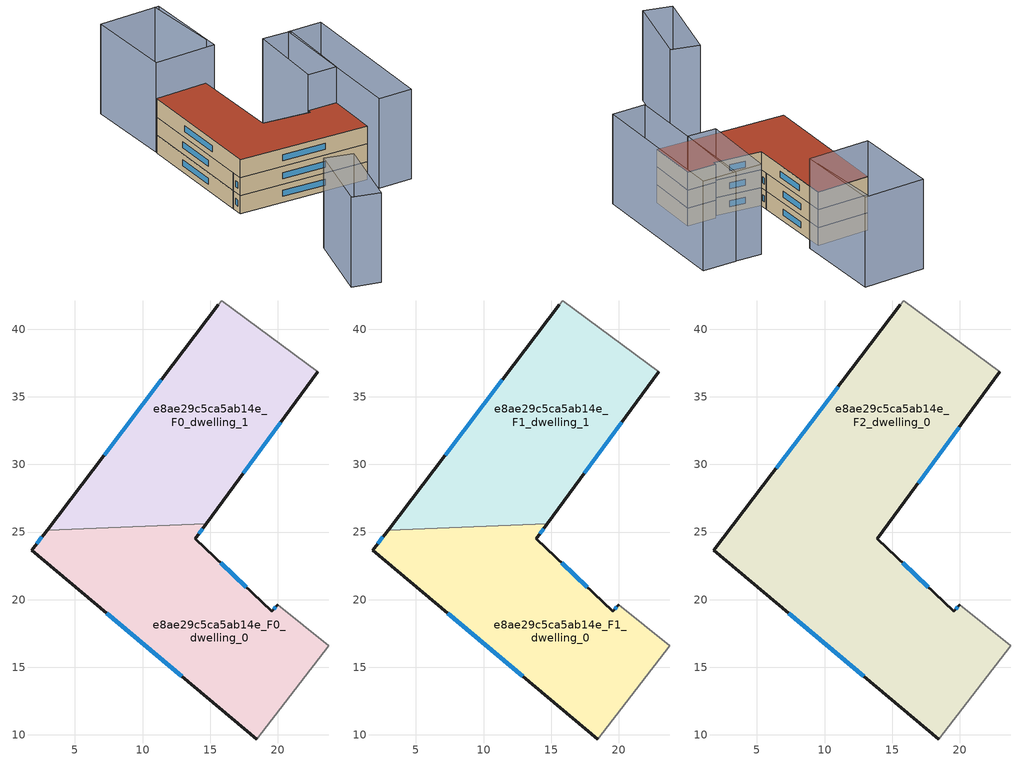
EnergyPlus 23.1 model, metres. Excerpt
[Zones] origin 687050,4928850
e8ae29c5ca5ab14e_F0_dwelling_0
 floor ground (EU_floor_Construction): 20,19.63 23.77,16.57 18.44,9.69 1.82,23.66 2.94,25.13 14.71,25.6 13.91,24.51 19.56,19.14 z0
 wall outside (EU_wall_Construction): 20,19.63 19.56,19.14 13.91,24.51 14.71,25.6 / 2.94,25.13 1.82,23.66 18.44,9.69 z0:3
 wall adiabatic (EU_wall_Construction): 18.44,9.69 23.77,16.57 20,19.63 z0:3
 wall to e8ae29c5ca5ab14e_F0_dwelling_1 (EU_wall_Construction): 14.71,25.6 2.94,25.13 z0:3
 window (EU_Window_Construction): 14.17,24.87 14.44,25.24 / 17.67,20.93 15.79,22.72 / 19.85,19.47 19.7,19.3 / 7.36,19 12.9,14.35 / 2.56,24.64 2.19,24.15 z1:2
e8ae29c5ca5ab14e_F0_dwelling_1
 floor ground (EU_floor_Construction): 22.98,36.86 14.71,25.6 2.94,25.13 15.61,41.81 15.85,42.09 z0
 wall outside (EU_wall_Construction): 14.71,25.6 22.98,36.86 / 15.61,41.81 2.94,25.13 z0:3
 wall adiabatic (EU_wall_Construction): 22.98,36.86 15.85,42.09 15.61,41.81 z0:3
 window (EU_Window_Construction): 17.46,29.35 20.22,33.11 / 11.38,36.25 7.16,30.69 z1:2
e8ae29c5ca5ab14e_F1_dwelling_0
 floor to e8ae29c5ca5ab14e_F0_dwelling_0 (EU_floor_Construction): 20,19.63 23.77,16.57 18.44,9.69 1.82,23.66 2.94,25.13 14.71,25.6 13.91,24.51 19.56,19.14 z3
 wall outside (EU_wall_Construction): 20,19.63 19.56,19.14 13.91,24.51 14.71,25.6 / 2.94,25.13 1.82,23.66 18.44,9.69 z3:6
 wall adiabatic (EU_wall_Construction): 18.44,9.69 23.77,16.57 20,19.63 z3:6
 wall to e8ae29c5ca5ab14e_F1_dwelling_1 (EU_wall_Construction): 14.71,25.6 2.94,25.13 z3:6
 window (EU_Window_Construction): 14.17,24.87 14.44,25.24 / 17.67,20.93 15.79,22.72 / 19.85,19.47 19.7,19.3 / 7.36,19 12.9,14.35 / 2.56,24.64 2.19,24.15 z4:5
e8ae29c5ca5ab14e_F1_dwelling_1
 floor to e8ae29c5ca5ab14e_F0_dwelling_1 (EU_floor_Construction): 22.98,36.86 14.71,25.6 2.94,25.13 15.61,41.81 15.85,42.09 z3
 wall outside (EU_wall_Construction): 14.71,25.6 22.98,36.86 / 15.61,41.81 2.94,25.13 z3:6
 wall adiabatic (EU_wall_Construction): 22.98,36.86 15.85,42.09 15.61,41.81 z3:6
 window (EU_Window_Construction): 17.46,29.35 20.22,33.11 / 11.38,36.25 7.16,30.69 z4:5
e8ae29c5ca5ab14e_F2_dwelling_0
 floor to e8ae29c5ca5ab14e_F1_dwelling_0 (EU_floor_Construction): 20,19.63 23.77,16.57 18.44,9.69 1.82,23.66 2.94,25.13 14.71,25.6 13.91,24.51 19.56,19.14 z6
 floor to e8ae29c5ca5ab14e_F1_dwelling_1 (EU_floor_Construction): 22.98,36.86 14.71,25.6 2.94,25.13 15.61,41.81 15.85,42.09 z6
 wall outside (EU_wall_Construction): 20,19.63 19.56,19.14 13.91,24.51 22.98,36.86 / 15.61,41.81 1.82,23.66 18.44,9.69 z6:9
 wall adiabatic (EU_wall_Construction): 22.98,36.86 15.85,42.09 15.61,41.81 / 18.44,9.69 23.77,16.57 20,19.63 z6:9
 window (EU_Window_Construction): 16.93,28.63 19.95,32.74 / 17.67,20.93 15.79,22.72 / 19.85,19.47 19.7,19.3 / 7.36,19 12.9,14.35 / 11.01,35.76 6.41,29.71 z7:8
 roof outside (EU_roof_Construction): 18.44,9.69 23.77,16.57 20,19.63 19.56,19.14 13.91,24.51 22.98,36.86 15.85,42.09 15.61,41.81 1.82,23.66 z9
shading: 25.23,37.62 32.26,48.33 / -14.32,0.14 -4.04,8.3 / -4.04,8.3 -1.15,4.65 / -1.15,4.65 -11.43,-3.51 / -11.43,-3.51 -14.32,0.14 / 36.28,23.65 20.98,3.71 / 20.98,3.71 16.49,7.15 / 16.49,7.15 31.79,27.09 / 31.79,27.09 36.28,23.65 / 23.77,16.57 20,19.63 / 20,19.63 28.33,29.9 / 28.33,29.9 32.1,26.84 / 32.1,26.84 23.77,16.57 / 32.82,47.95 24.17,35.97 / 24.17,35.97 15.8,42.02 / 15.8,42.02 24.45,54 / 24.45,54 32.82,47.95 z0:15
[Building]
EU S2 Campaign: North Axis=0; Terrain=City; Solar Distribution=FullExterior
[Site:Location]
Bologna: Latitude=44.5; Longitude=11.25; Time Zone=1; Elevation=37
[SizingPeriod:WeatherFileDays]
AnnualSizingPeriod: Begin Month=1; Begin Day of Month=1; End Month=12; End Day of Month=31; Day of Week for Start Day=Monday; Use Weather File Daylight Saving Period=No; Use Weather File Rain and Snow Indicators=No
[MATERIAL]
EU_InternalMass_Material: Roughness=MediumRough; Thickness=0.1; Conductivity=1; Density=1800; Specific Heat=900; Thermal Absorptance=0.9; Solar Absorptance=0.7; Visible Absorptance=0.7
[MATERIAL:NOMASS] Roughness=MediumRough; Thermal Absorptance=0.9; Solar Absorptance=0.7; Visible Absorptance=0.7
Name | Thermal Resistance
EU_wall_NoMass | 0.937881
EU_roof_NoMass | 0.548572
EU_floor_NoMass | 0.71348
[WINDOWMATERIAL:SIMPLEGLAZINGSYSTEM]
EU_Window_SimpleGlazing: UFactor=4.25633; Solar Heat Gain Coefficient=0.85; Visible Transmittance=0.85
[CONSTRUCTION]
EU_wall_Construction: EU_wall_NoMass
EU_roof_Construction: EU_roof_NoMass
EU_floor_Construction: EU_floor_NoMass
EU_InternalMass_Construction: EU_InternalMass_Material
EU_Window_Construction: EU_Window_SimpleGlazing
[ZONE] Type=1; Multiplier=1; Ceiling Height=autocalculate; Floor Area=autocalculate; Part of Total Floor Area=Yes
Name | Volume
e8ae29c5ca5ab14e_F0_dwelling_0 | 476.367
e8ae29c5ca5ab14e_F1_dwelling_0 | 476.368
e8ae29c5ca5ab14e_F2_dwelling_0 | 952.736
e8ae29c5ca5ab14e_F0_dwelling_1; e8ae29c5ca5ab14e_F1_dwelling_1 | 476.372
[INTERNALMASS] Construction=EU_InternalMass_Construction
Name | Zone or ZoneList | Surface Area
e8ae29c5ca5ab14e_F0_dwelling_0_EU_InternalMass | e8ae29c5ca5ab14e_F0_dwelling_0 | 158.789
e8ae29c5ca5ab14e_F0_dwelling_1_EU_InternalMass | e8ae29c5ca5ab14e_F0_dwelling_1 | 158.791
e8ae29c5ca5ab14e_F1_dwelling_0_EU_InternalMass | e8ae29c5ca5ab14e_F1_dwelling_0 | 158.789
e8ae29c5ca5ab14e_F1_dwelling_1_EU_InternalMass | e8ae29c5ca5ab14e_F1_dwelling_1 | 158.791
e8ae29c5ca5ab14e_F2_dwelling_0_EU_InternalMass | e8ae29c5ca5ab14e_F2_dwelling_0 | 317.584
[OTHEREQUIPMENT] Fuel Type=Electricity; Design Level Calculation Method=Watts/Area; Power per Zone Floor Area=1; Fraction Latent=0; Fraction Radiant=0; Fraction Lost=0; Carbon Dioxide Generation Rate=0; EndUse Subcategory=EU_Step8_InternalGains
Name | Zone or ZoneList or Space or SpaceList | Schedule
EU_Step8_InternalGain_e8ae29c5ca5ab14e_F0_dwelling_0_f000 | e8ae29c5ca5ab14e_F0_dwelling_0 | EU_Step8_GainSchedule_e8ae29c5ca5ab14e_F0_dwelling_0_f000
EU_Step8_InternalGain_e8ae29c5ca5ab14e_F0_dwelling_1_f000 | e8ae29c5ca5ab14e_F0_dwelling_1 | EU_Step8_GainSchedule_e8ae29c5ca5ab14e_F0_dwelling_1_f000
EU_Step8_InternalGain_e8ae29c5ca5ab14e_F1_dwelling_0_f000 | e8ae29c5ca5ab14e_F1_dwelling_0 | EU_Step8_GainSchedule_e8ae29c5ca5ab14e_F1_dwelling_0_f000
EU_Step8_InternalGain_e8ae29c5ca5ab14e_F1_dwelling_1_f000 | e8ae29c5ca5ab14e_F1_dwelling_1 | EU_Step8_GainSchedule_e8ae29c5ca5ab14e_F1_dwelling_1_f000
EU_Step8_InternalGain_e8ae29c5ca5ab14e_F2_dwelling_0_f000 | e8ae29c5ca5ab14e_F2_dwelling_0 | EU_Step8_GainSchedule_e8ae29c5ca5ab14e_F2_dwelling_0_f000
[ZONEVENTILATION:DESIGNFLOWRATE] Schedule=EU_AlwaysOn; Design Flow Rate Calculation Method=AirChanges/Hour; Air Changes per Hour=0.687892; Ventilation Type=Natural; Fan Pressure Rise=0; Fan Total Efficiency=1; Constant Term Coefficient=1; Temperature Term Coefficient=0; Velocity Term Coefficient=0; Velocity Squared Term Coefficient=0; Minimum Indoor Temperature=-100; Maximum Indoor Temperature=100; Delta Temperature=-100; Minimum Outdoor Temperature=-100; Maximum Outdoor Temperature=100; Maximum Wind Speed=40
Name | Zone or ZoneList or Space or SpaceList
EU_ConstantAir_e8ae29c5ca5ab14e_F0_dwelling_0 | e8ae29c5ca5ab14e_F0_dwelling_0
EU_ConstantAir_e8ae29c5ca5ab14e_F0_dwelling_1 | e8ae29c5ca5ab14e_F0_dwelling_1
EU_ConstantAir_e8ae29c5ca5ab14e_F1_dwelling_0 | e8ae29c5ca5ab14e_F1_dwelling_0
EU_ConstantAir_e8ae29c5ca5ab14e_F1_dwelling_1 | e8ae29c5ca5ab14e_F1_dwelling_1
EU_ConstantAir_e8ae29c5ca5ab14e_F2_dwelling_0 | e8ae29c5ca5ab14e_F2_dwelling_0
[HVACTEMPLATE:THERMOSTAT] Constant Heating Setpoint=20; Constant Cooling Setpoint=50
EU_HeatOnly_e8ae29c5ca5ab14e_F0_dwelling_0; EU_HeatOnly_e8ae29c5ca5ab14e_F0_dwelling_1; EU_HeatOnly_e8ae29c5ca5ab14e_F1_dwelling_0; EU_HeatOnly_e8ae29c5ca5ab14e_F1_dwelling_1; EU_HeatOnly_e8ae29c5ca5ab14e_F2_dwelling_0
[HVACTEMPLATE:ZONE:IDEALLOADSAIRSYSTEM] System Availability Schedule=EU_AlwaysOn; Maximum Heating Supply Air Temperature=50; Minimum Cooling Supply Air Temperature=13; Maximum Heating Supply Air Humidity Ratio=0.0156; Minimum Cooling Supply Air Humidity Ratio=0.0077; Heating Limit=NoLimit; Cooling Limit=NoLimit; Heating Availability Schedule=EU_AlwaysOn; Cooling Availability Schedule=EU_CoolingOff; Dehumidification Control Type=ConstantSensibleHeatRatio; Cooling Sensible Heat Ratio=0.7; Dehumidification Setpoint=60; Humidification Control Type=None; Humidification Setpoint=30; Outdoor Air Method=None; Outdoor Air Flow Rate per Person=0.00944; Outdoor Air Flow Rate per Zone Floor Area=0; Outdoor Air Flow Rate per Zone=0; Demand Controlled Ventilation Type=None; Outdoor Air Economizer Type=NoEconomizer; Heat Recovery Type=None; Sensible Heat Recovery Effectiveness=0.7; Latent Heat Recovery Effectiveness=0.65
Name | Template Thermostat
e8ae29c5ca5ab14e_F0_dwelling_0 | EU_HeatOnly_e8ae29c5ca5ab14e_F0_dwelling_0
e8ae29c5ca5ab14e_F0_dwelling_1 | EU_HeatOnly_e8ae29c5ca5ab14e_F0_dwelling_1
e8ae29c5ca5ab14e_F1_dwelling_0 | EU_HeatOnly_e8ae29c5ca5ab14e_F1_dwelling_0
e8ae29c5ca5ab14e_F1_dwelling_1 | EU_HeatOnly_e8ae29c5ca5ab14e_F1_dwelling_1
e8ae29c5ca5ab14e_F2_dwelling_0 | EU_HeatOnly_e8ae29c5ca5ab14e_F2_dwelling_0
[SIZING:ZONE] Zone Cooling Design Supply Air Temperature Input Method=SupplyAirTemperature; Zone Cooling Design Supply Air Temperature=13; Zone Heating Design Supply Air Temperature Input Method=SupplyAirTemperature; Zone Heating Design Supply Air Temperature=50; Zone Cooling Design Supply Air Humidity Ratio=0.008; Zone Heating Design Supply Air Humidity Ratio=0.008; Cooling Design Air Flow Method=DesignDay; Cooling Design Air Flow Rate=0; Cooling Minimum Air Flow per Zone Floor Area=0.000762; Cooling Minimum Air Flow=0; Cooling Minimum Air Flow Fraction=0.2; Heating Design Air Flow Method=DesignDay; Heating Design Air Flow Rate=0; Heating Maximum Air Flow per Zone Floor Area=0.002032; Heating Maximum Air Flow=0.141576; Heating Maximum Air Flow Fraction=0.3; Account for Dedicated Outdoor Air System=No; Dedicated Outdoor Air System Control Strategy=NeutralSupplyAir; Dedicated Outdoor Air Low Setpoint Temperature for Design=autosize; Dedicated Outdoor Air High Setpoint Temperature for Design=autosize; Zone Load Sizing Method=Sensible Load Only No Latent Load; Zone Latent Cooling Design Supply Air Humidity Ratio Input Method=HumidityRatioDifference; Zone Cooling Design Supply Air Humidity Ratio Difference=0.005; Zone Latent Heating Design Supply Air Humidity Ratio Input Method=HumidityRatioDifference; Zone Humidification Design Supply Air Humidity Ratio Difference=0.005
e8ae29c5ca5ab14e_F0_dwelling_0; e8ae29c5ca5ab14e_F0_dwelling_1; e8ae29c5ca5ab14e_F1_dwelling_0; e8ae29c5ca5ab14e_F1_dwelling_1; e8ae29c5ca5ab14e_F2_dwelling_0
[SCHEDULE:CONSTANT]
Name | Hourly Value
EU_AlwaysOn | 1
EU_CoolingOff | 0
[SCHEDULE:FILE] Column Number=1; Rows to Skip at Top=0; Number of Hours of Data=8760; Column Separator=Comma; Interpolate to Timestep=No; Minutes per Item=60; Adjust Schedule for Daylight Savings=Yes
Name | File
EU_Step8_GainSchedule_e8ae29c5ca5ab14e_F0_dwelling_0_f000 | ../../schedules/e8ae29c5ca5ab14e/e8ae29c5ca5ab14e_F0_dwelling_0_f000_gain.csv
EU_Step8_GainSchedule_e8ae29c5ca5ab14e_F0_dwelling_1_f000 | ../../schedules/e8ae29c5ca5ab14e/e8ae29c5ca5ab14e_F0_dwelling_1_f000_gain.csv
EU_Step8_GainSchedule_e8ae29c5ca5ab14e_F1_dwelling_0_f000 | ../../schedules/e8ae29c5ca5ab14e/e8ae29c5ca5ab14e_F1_dwelling_0_f000_gain.csv
EU_Step8_GainSchedule_e8ae29c5ca5ab14e_F1_dwelling_1_f000 | ../../schedules/e8ae29c5ca5ab14e/e8ae29c5ca5ab14e_F1_dwelling_1_f000_gain.csv
EU_Step8_GainSchedule_e8ae29c5ca5ab14e_F2_dwelling_0_f000 | ../../schedules/e8ae29c5ca5ab14e/e8ae29c5ca5ab14e_F2_dwelling_0_f000_gain.csv
